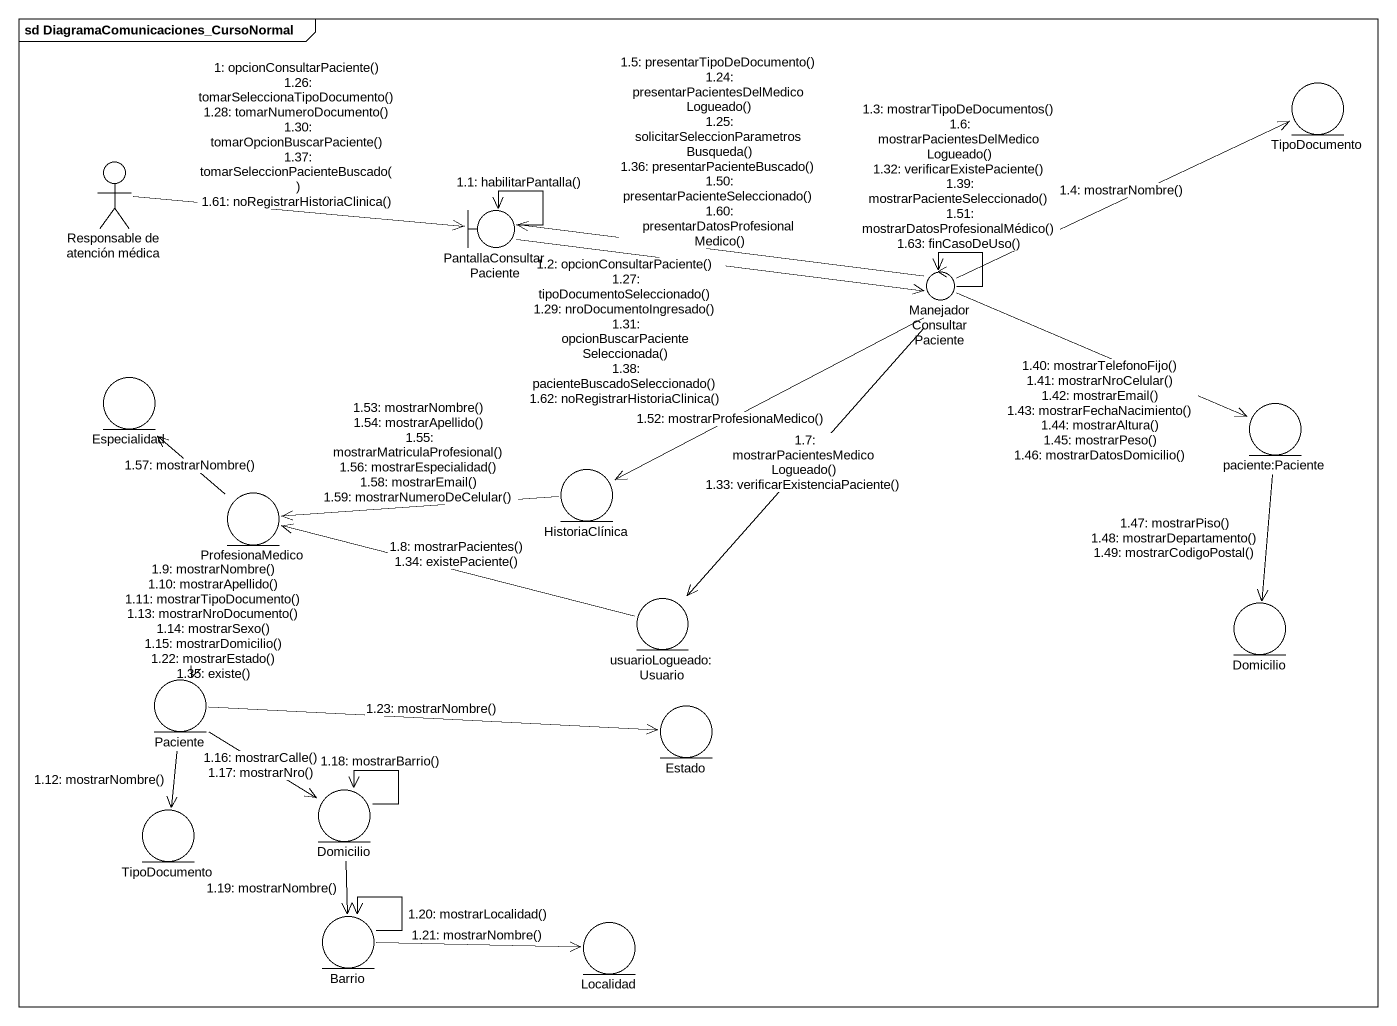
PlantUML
@startuml
mainframe sd DiagramaComunicaciones_CursoNormal
entity TipoDocumento
actor "Responsable de atención médica" as Responsable_de_atención
boundary PantallaConsultarPaciente
control ManejadorConsultarPaciente
entity Especialidad
entity "paciente:Paciente" as paciente_Paciente
entity ProfesionaMedico
entity HistoriaClínica
entity "usuarioLogueado:Usuario" as usuarioLogueado_Usuario
entity Domicilio
entity Paciente
entity Estado
entity "TipoDocumento" as TipoDocumento_2
entity "Domicilio" as Domicilio_2
entity Barrio
entity Localidad
Responsable_de_atención -right-> PantallaConsultarPaciente : 1: opcionConsultarPaciente()\n1.26: tomarSeleccionaTipoDocumento()\n1.28: tomarNumeroDocumento()\n1.30: tomarOpcionBuscarPaciente()\n1.37: tomarSeleccionPacienteBuscado()\n1.61: noRegistrarHistoriaClinica()
PantallaConsultarPaciente --> PantallaConsultarPaciente : 1.1: habilitarPantalla()
PantallaConsultarPaciente -right-> ManejadorConsultarPaciente : 1.2: opcionConsultarPaciente()\n1.27: tipoDocumentoSeleccionado()\n1.29: nroDocumentoIngresado()\n1.31: opcionBuscarPacienteSeleccionada()\n1.38: pacienteBuscadoSeleccionado()\n1.62: noRegistrarHistoriaClinica()
ManejadorConsultarPaciente --> ManejadorConsultarPaciente : 1.3: mostrarTipoDeDocumentos()\n1.6: mostrarPacientesDelMedicoLogueado()\n1.32: verificarExistePaciente()\n1.39: mostrarPacienteSeleccionado()\n1.51: mostrarDatosProfesionalMédico()\n1.63: finCasoDeUso()
ManejadorConsultarPaciente -right-> TipoDocumento : 1.4: mostrarNombre()
ManejadorConsultarPaciente -left-> PantallaConsultarPaciente : 1.5: presentarTipoDeDocumento()\n1.24: presentarPacientesDelMedicoLogueado()\n1.25: solicitarSeleccionParametrosBusqueda()\n1.36: presentarPacienteBuscado()\n1.50: presentarPacienteSeleccionado()\n1.60: presentarDatosProfesionalMedico()
ManejadorConsultarPaciente --> usuarioLogueado_Usuario : 1.7: mostrarPacientesMedicoLogueado()\n1.33: verificarExistenciaPaciente()
usuarioLogueado_Usuario -left-> ProfesionaMedico : 1.8: mostrarPacientes()\n1.34: existePaciente()
ProfesionaMedico --> Paciente : 1.9: mostrarNombre()\n1.10: mostrarApellido()\n1.11: mostrarTipoDocumento()\n1.13: mostrarNroDocumento()\n1.14: mostrarSexo()\n1.15: mostrarDomicilio()\n1.22: mostrarEstado()\n1.35: existe()
Paciente --> TipoDocumento_2 : 1.12: mostrarNombre()
Paciente --> Domicilio_2 : 1.16: mostrarCalle()\n1.17: mostrarNro()
Domicilio_2 --> Domicilio_2 : 1.18: mostrarBarrio()
Domicilio_2 --> Barrio : 1.19: mostrarNombre()
Barrio --> Barrio : 1.20: mostrarLocalidad()
Barrio -right-> Localidad : 1.21: mostrarNombre()
Paciente -right-> Estado : 1.23: mostrarNombre()
ManejadorConsultarPaciente -right-> paciente_Paciente : 1.40: mostrarTelefonoFijo()\n1.41: mostrarNroCelular()\n1.42: mostrarEmail()\n1.43: mostrarFechaNacimiento()\n1.44: mostrarAltura()\n1.45: mostrarPeso()\n1.46: mostrarDatosDomicilio()
paciente_Paciente --> Domicilio : 1.47: mostrarPiso()\n1.48: mostrarDepartamento()\n1.49: mostrarCodigoPostal()
ManejadorConsultarPaciente -left-> HistoriaClínica : 1.52: mostrarProfesionaMedico()
HistoriaClínica -left-> ProfesionaMedico : 1.53: mostrarNombre()\n1.54: mostrarApellido()\n1.55: mostrarMatriculaProfesional()\n1.56: mostrarEspecialidad()\n1.58: mostrarEmail()\n1.59: mostrarNumeroDeCelular()
ProfesionaMedico -up-> Especialidad : 1.57: mostrarNombre()
@enduml
